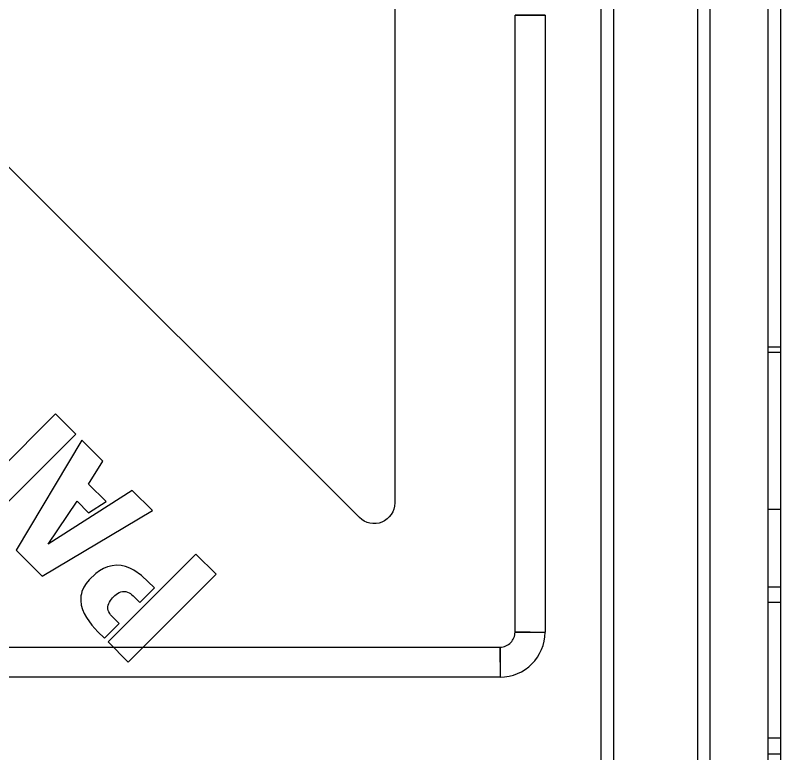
# Model space of a CAD drawing. Header units: millimetres. Extents: x 10366 to 13995, y 24552 to 29685.
# Drawn here: x 13107.6 to 13292.5, y 27075.7 to 27254.2 of the extents above; entities that cross this region are included whole.
import ezdxf

# ---------------------------------------------------------------- set-up
doc = ezdxf.new("R2010")
doc.units = ezdxf.units.MM
doc.header["$LTSCALE"] = 3
doc.layers.add('DomyÅ›lny', color=7, linetype='Continuous')

msp = doc.modelspace()

# ---------------------------------------------------------------- linework, layer by layer
at = {"layer": 'DomyÅ›lny'}
for p, q in [((13289.53, 26720.42), (13289.53, 27463.42)), ((13292.53, 26695.42), (13292.53, 27463.42)), ((13272.53, 26720.42), (13272.53, 27443.42)), ((13275.53, 26720.42), (13275.53, 27443.42)), ((13252.25, 26733.5), (13252.25, 27423.5)), ((13249.16, 26736.59), (13249.16, 27420.41)), ((13190.74, 27132.76), (12958.87, 27364.64)), ((13199.28, 27353.17), (13199.28, 27136.3)), ((13228.36, 27105.08), (13228.36, 27254.2)), ((13235.61, 27254.2), (13235.61, 27105.08)), ((13289.53, 27174.01), (13292.53, 27174.01)), ((13289.53, 27172.72), (13292.53, 27172.72)), ((13117.36, 27157.81), (13096.15, 27136.59)), ((13122.22, 27152.95), (13117.36, 27157.81)), ((13101.01, 27131.74), (13122.22, 27152.95)), ((13123.7, 27151.47), (13107.86, 27124.89)), ((13128.79, 27146.38), (13123.7, 27151.47)), ((13125.34, 27140.88), (13128.79, 27146.38)), ((13129.54, 27136.68), (13125.34, 27140.88)), ((13135.89, 27139.28), (13115.57, 27126.38)), ((13140.73, 27134.44), (13135.89, 27139.28)), ((13115.57, 27126.38), (13122.53, 27136.71)), ((13122.53, 27136.71), (13125.33, 27133.91)), ((13125.33, 27133.91), (13129.54, 27136.68)), ((13114.14, 27118.61), (13140.73, 27134.44)), ((13289.53, 27134.82), (13292.53, 27134.82)), ((13107.86, 27124.89), (13114.14, 27118.61)), ((13151.27, 27123.9), (13130.05, 27102.69)), ((13156.12, 27119.05), (13151.27, 27123.9)), ((13134.91, 27097.83), (13156.12, 27119.05)), ((13137.74, 27112.2), (13141.29, 27115.75)), ((13292.53, 27115.93), (13289.53, 27115.93)), ((13136.08, 27113.85), (13137.74, 27112.2)), ((13289.53, 27112.29), (13292.53, 27112.29)), ((13129.14, 27103.6), (13132.69, 27107.15)), ((13130.05, 27102.69), (13134.91, 27097.83)), ((12926.49, 27101.46), (13131.29, 27101.46)), ((13131.29, 27101.46), (13138.53, 27101.46)), ((13138.53, 27101.46), (13224.73, 27101.46)), ((13224.73, 27094.2), (12926.49, 27094.2)), ((13292.53, 27079.45), (13289.53, 27079.45)), ((13289.53, 27075.68), (13292.53, 27075.68))]:
    msp.add_line(p, q, dxfattribs=at)
for points in [[(13231.98, 27254.2, 0), (13228.36, 27254.2, 0)], [(13231.98, 27254.2, 0), (13235.61, 27254.2, 0)], [(13231.98, 27105.08, 0), (13228.36, 27105.08, 0)], [(13224.73, 27097.83, 0), (13224.73, 27101.46, 0)]]:
    msp.add_polyline3d(points, close=True, dxfattribs=at)
for points in [[(13199.28, 27136.3, 0), (13199.23, 27135.56, 0), (13199.06, 27134.84, 0), (13198.8, 27134.16, 0), (13198.44, 27133.52, 0), (13197.98, 27132.94, 0), (13197.45, 27132.43, 0), (13196.85, 27132.01, 0), (13196.19, 27131.67, 0), (13195.49, 27131.44, 0), (13194.77, 27131.32, 0), (13194.03, 27131.3, 0), (13193.3, 27131.39, 0), (13192.59, 27131.59, 0), (13191.92, 27131.89, 0), (13191.3, 27132.28, 0), (13190.74, 27132.76, 0)], [(13141.29, 27115.75, 0), (13138.1, 27118.8, 0), (13136.29, 27120.05, 0), (13135.3, 27120.55, 0), (13134.27, 27120.93, 0), (13133.19, 27121.17, 0), (13132.09, 27121.23, 0), (13130.99, 27121.13, 0), (13129.92, 27120.85, 0), (13128.9, 27120.42, 0), (13127.94, 27119.87, 0), (13127.05, 27119.22, 0), (13125.44, 27117.72, 0), (13124.75, 27116.85, 0), (13124.17, 27115.92, 0), (13123.73, 27114.9, 0), (13123.58, 27114.37, 0), (13123.48, 27113.82, 0), (13123.43, 27113.28, 0), (13123.42, 27112.72, 0), (13123.56, 27111.63, 0), (13123.85, 27110.57, 0), (13124.28, 27109.55, 0), (13124.81, 27108.58, 0), (13126.1, 27106.79, 0), (13127.58, 27105.16, 0), (13129.14, 27103.6, 0)], [(13132.69, 27107.15, 0), (13131.52, 27108.33, 0), (13130.93, 27108.91, 0), (13130.66, 27109.23, 0), (13130.42, 27109.57, 0), (13130.23, 27109.94, 0), (13130.08, 27110.33, 0), (13130.01, 27110.74, 0), (13130, 27111.15, 0), (13130.07, 27111.56, 0), (13130.19, 27111.96, 0), (13130.36, 27112.34, 0), (13130.58, 27112.7, 0), (13131.08, 27113.35, 0), (13131.66, 27113.94, 0), (13132.33, 27114.45, 0), (13132.69, 27114.65, 0), (13133.08, 27114.81, 0), (13133.48, 27114.91, 0), (13133.9, 27114.93, 0), (13134.11, 27114.92, 0), (13134.31, 27114.89, 0), (13134.71, 27114.77, 0), (13135.09, 27114.6, 0), (13135.45, 27114.39, 0), (13135.78, 27114.13, 0), (13136.08, 27113.85, 0)], [(13224.73, 27101.46, 0), (13225.09, 27101.47, 0), (13225.45, 27101.53, 0), (13225.8, 27101.62, 0), (13226.15, 27101.74, 0), (13226.47, 27101.9, 0), (13226.78, 27102.09, 0), (13227.06, 27102.31, 0), (13227.32, 27102.55, 0), (13227.56, 27102.81, 0), (13227.77, 27103.1, 0), (13227.94, 27103.4, 0), (13228.09, 27103.72, 0), (13228.21, 27104.05, 0), (13228.29, 27104.39, 0), (13228.34, 27104.73, 0), (13228.36, 27105.08, 0)], [(13231.98, 27105.08, 0), (13235.61, 27105.08, 0)], [(13224.73, 27097.83, 0), (13224.73, 27094.2, 0)]]:
    msp.add_polyline3d(points, dxfattribs=at)
msp.add_arc((13224.73, 27105.08), 10.88, 270, 0, dxfattribs=at)

doc.saveas('drawing.dxf')
